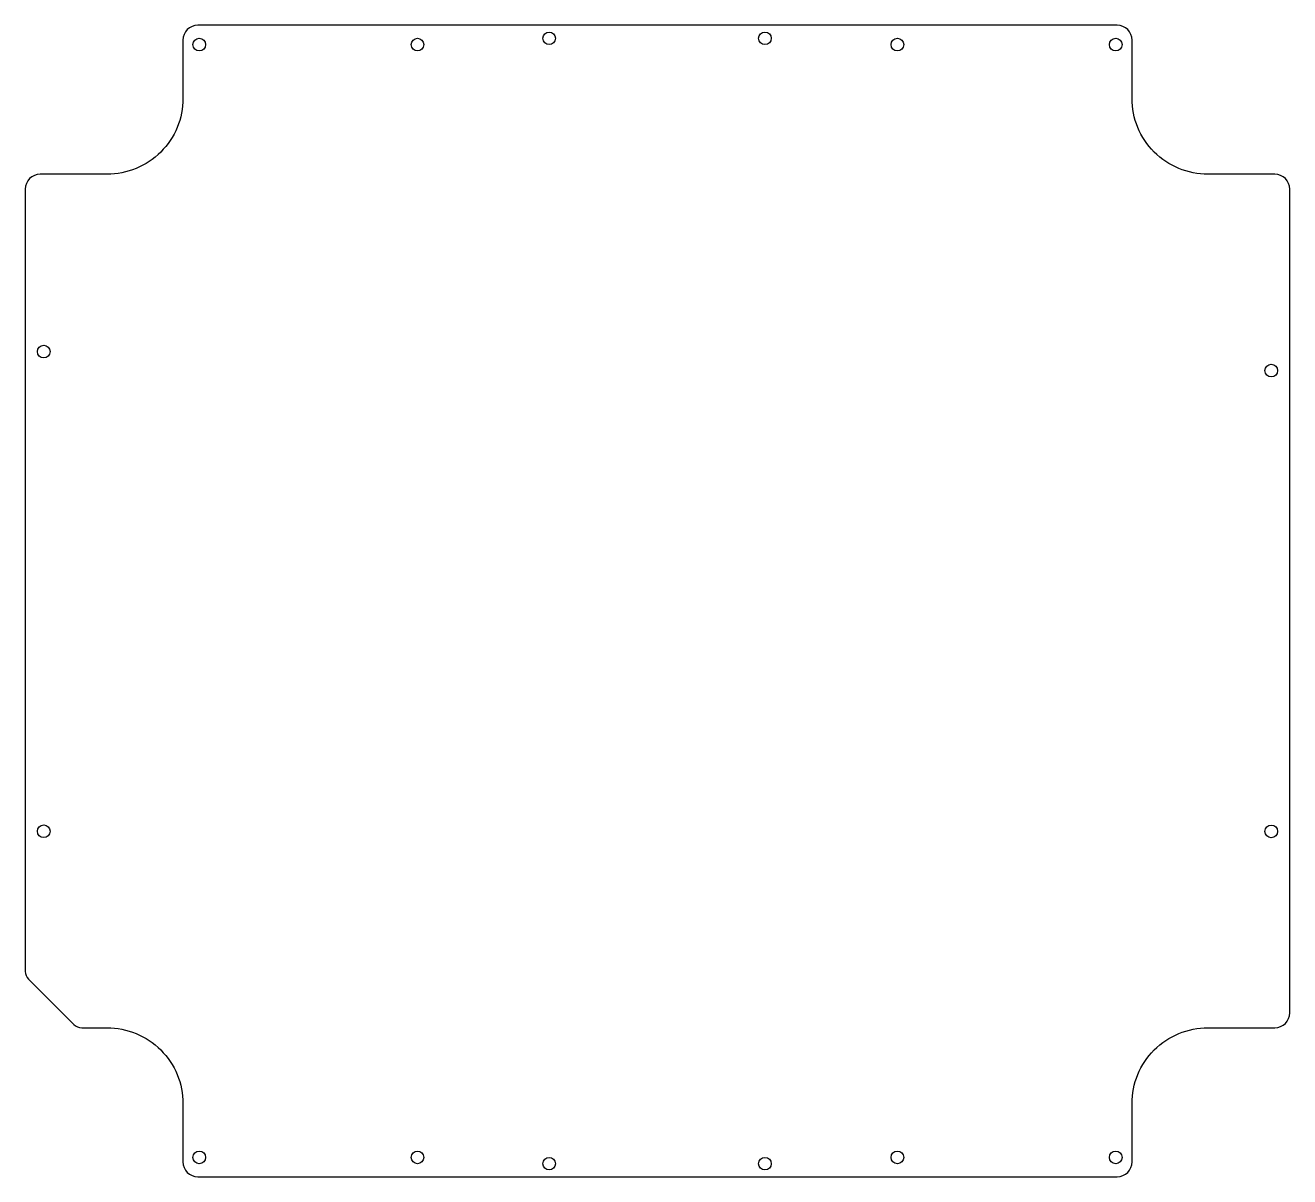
# Model space of a CAD drawing. Header units: millimetres. Extents: x -259 to 83, y -310 to 1.
import ezdxf

# ---------------------------------------------------------------- set-up
doc = ezdxf.new("R2010")
doc.units = ezdxf.units.MM
doc.layers.get('0').update_dxf_attribs({"linetype": 'CONTINUOUS'})

msp = doc.modelspace()

# ---------------------------------------------------------------- linework, layer by layer
msp.add_lwpolyline([(-245.48, -268.67, 0.198912), (-243.36, -269.55), (-236.5, -269.55, -0.414214), (-216, -290.05), (-216, -305.82, 0.414214), (-212, -309.82), (36.42, -309.82, 0.414214), (40.42, -305.82), (40.42, -290.05, -0.414214), (60.92, -269.55), (79.02, -269.55, 0.414214), (83.02, -265.55), (83.02, -42.85, 0.414214), (79.02, -38.85), (60.92, -38.85, -0.414214), (40.42, -18.35), (40.42, -2.58, 0.414214), (36.42, 1.42), (-212, 1.42, 0.414214), (-216, -2.58), (-216, -18.35, -0.414214), (-236.5, -38.85), (-254.6, -38.85, 0.414214), (-258.6, -42.85), (-258.6, -254.31, 0.198912), (-257.72, -256.43)], format="xyb", close=True)
for centre in [(-211.6, -3.8), (-152.63, -3.8), (-117.05, -2.1), (-58.76, -2.1), (-22.96, -3.8), (36.02, -3.8), (-253.61, -86.78), (78.03, -91.91), (-253.61, -216.44), (78.03, -216.49), (-211.6, -304.6), (-152.63, -304.6), (-22.96, -304.6), (36.02, -304.6), (-117.05, -306.3), (-58.76, -306.3)]:
    msp.add_circle(centre, 1.7)

doc.saveas('drawing.dxf')
